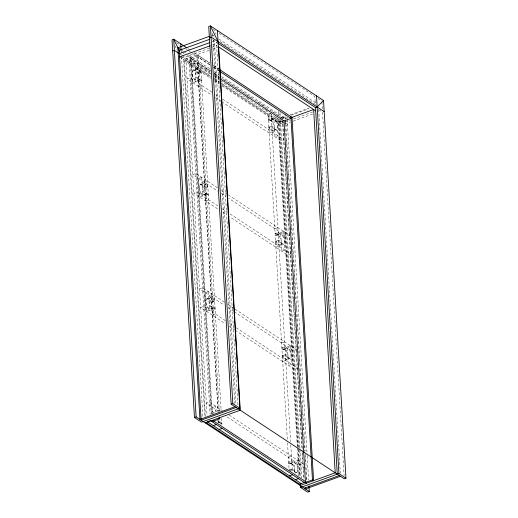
<?xml version="1.0" encoding="UTF-8"?>
<svg xmlns="http://www.w3.org/2000/svg" width="518" height="518" viewBox="0 0 518 518"><rect width="100%" height="100%" fill="white"/><g stroke="black" fill="none" stroke-linecap="round" stroke-linejoin="round"><path stroke-width="0.39" stroke-dasharray="2.59 1.94" d="M280.931 118.732L278.801 120.901L280.465 120.299L299.941 448.109M281.462 118.188L285.178 114.387L285.457 119.166M282.057 118.674L284.719 115.954M211.402 35.593L212.892 35.056L214.232 35.943M212.127 41.751L214.368 40.935L235.949 404.267M218.078 41.686L216.42 42.288L238.002 405.62M212.322 45.001L214.556 44.192L217.638 46.219M181.585 58.236L209.155 48.245M212.14 47.164L216.608 45.545M208.974 50.408L183.637 59.589L204.837 416.44M212.704 49.055L218.661 46.898M205.419 416.705L184.279 60.904L190.669 58.586L210.243 71.49M193.583 70.403L196.646 69.289M197.805 73.99L200.874 72.876M197.623 79.992L200.693 78.885M196.995 80.381L200.058 79.267M198.77 86.616L201.839 85.502M271.082 113.3L268.02 114.407L287.335 439.581M276.334 117.385L273.88 118.272L274.98 136.856L278.049 135.748L276.942 117.165M269.794 120.642L272.863 119.535M269.231 120.979A5.277 2.48 70.1 0 1 273.374 123.711A5.277 2.48 70.1 0 1 273.769 130.283A5.277 2.48 70.1 0 1 269.625 127.551A0.906 0.427 70.1 0 0 269.062 127.02A0.906 0.427 70.1 0 0 268.797 127.551L271.859 126.437A0.906 0.427 70.1 0 1 272.131 125.906A0.906 0.427 70.1 0 1 272.688 126.444A5.277 2.48 70.1 0 0 276.832 129.176A5.277 2.48 70.1 0 0 276.444 122.604A5.277 2.48 70.1 0 0 272.3 119.872A0.906 0.427 70.1 0 1 271.756 119.684A0.906 0.427 70.1 0 1 271.406 118.739L268.337 119.852A0.906 0.427 70.1 0 0 268.693 120.791A0.906 0.427 70.1 0 0 269.231 120.979L272.228 119.917M221.555 76.547L283.385 117.314L285.625 116.505M290.093 114.886L308.728 108.132M286.053 117.049L282.323 118.402L270.189 110.399M291.271 115.158L309.155 108.676M287.386 117.877L283.89 119.146L221.387 77.946M281.591 121.115L278.606 122.196L299.618 475.815M222.067 85.82L278.075 122.74L282.809 121.031L282.951 123.446M268.984 127.033L272.047 125.926M280.659 123.549L284.388 122.203M285.133 121.931L290.345 120.04M293.33 118.959L312.704 111.94M284.945 124.093L290.164 122.203M293.143 121.121L312.522 114.102M285.839 125.537L287.503 124.935L283.663 122.41M273.206 130.62L276.269 129.513M269.12 132.99L272.183 131.883M204.455 182.323L207.524 181.209M200.375 184.693L203.438 183.579M204.597 188.28L207.66 187.166M204.416 194.282L207.478 193.169A0.906 0.427 70.1 0 1 207.951 193.408A0.906 0.427 70.1 0 1 208.301 194.347L205.238 195.461A0.906 0.427 70.1 0 0 204.882 194.522A0.906 0.427 70.1 0 0 204.345 194.328A5.277 2.48 70.1 0 1 200.201 191.595A5.277 2.48 70.1 0 1 199.812 185.03A5.277 2.48 70.1 0 1 203.956 187.762A0.906 0.427 70.1 0 0 204.513 188.293A0.906 0.427 70.1 0 0 204.778 187.762L207.847 186.655A0.906 0.427 70.1 0 1 207.582 187.186A0.906 0.427 70.1 0 1 207.019 186.648A5.277 2.48 70.1 0 0 202.875 183.916A5.277 2.48 70.1 0 0 203.263 190.488A5.277 2.48 70.1 0 0 207.414 193.22M203.781 194.671L206.85 193.557M205.562 200.906L208.624 199.793M274.805 228.697L277.868 227.59M276.586 234.932L279.649 233.819M275.952 235.321L279.014 234.207M275.77 241.323L278.833 240.21M279.992 244.91L283.061 243.803M275.913 247.28L278.975 246.173M211.247 296.607L214.31 295.5M207.161 298.977L210.23 297.869M211.389 302.57L214.452 301.457M211.208 308.573L214.271 307.459M210.573 308.955L213.636 307.847M212.354 315.19L215.417 314.083M281.598 342.987L284.66 341.874M283.372 349.223L286.441 348.109M282.744 349.605L285.806 348.497M282.563 355.613L285.625 354.5M286.784 359.201L289.847 358.087M282.699 361.57L285.768 360.457M218.039 410.897L221.102 409.79L200.731 66.919L197.669 68.033L218.039 410.897L206.313 403.166L209.376 402.059L222.442 410.67M217.994 422.863L221.063 421.749M218.59 422.805L220.428 422.138M220.046 423.594L221.885 422.928A0.906 0.427 70.1 0 0 221.529 421.989A0.906 0.427 70.1 0 0 220.992 421.801A5.277 2.48 70.1 0 1 218.233 421.134M220.707 424.171L221.931 423.724L216.071 419.858M288.384 457.277L291.453 456.164M290.164 463.506L293.227 462.399M289.53 463.895L292.599 462.788M289.348 469.897L292.417 468.79M289.782 470.195L292.23 469.308A0.906 0.427 70.1 0 1 292.502 468.771A0.906 0.427 70.1 0 1 293.058 469.308A5.277 2.48 70.1 0 0 297.202 472.04A5.277 2.48 70.1 0 0 296.814 465.468A5.277 2.48 70.1 0 0 292.664 462.736A0.906 0.427 70.1 0 1 292.126 462.548A0.906 0.427 70.1 0 1 291.776 461.609L288.707 462.716A0.906 0.427 70.1 0 0 289.063 463.662A0.906 0.427 70.1 0 0 289.601 463.85A5.277 2.48 70.1 0 1 293.434 465.993A5.277 2.48 70.1 0 1 294.548 472.494M290.443 470.771L292.281 470.104L298.141 473.964M294.8 473.044L296.639 472.377M213.196 29.455L215.753 31.138L215.941 34.324M219.127 33.359L314.827 96.458L315.3 104.422L285.658 84.81M318.026 98.562L321.866 101.094M218.939 39.044L315.727 102.849M220.241 41.686L239.795 54.578M240.475 55.025L284.984 84.369M212.581 39.763L217.061 42.716M318.687 109.712L322.526 112.244L344.114 475.576M188.144 48.724L190.164 50.052M194.211 52.719L209.712 62.937M213.753 65.605L219.146 69.159M209.576 63.002L197.034 54.733L218.233 411.583M213.604 65.656L218.984 69.205M176.508 42.748L179.066 44.438L179.163 46.031M186.48 49.327L188.5 50.66M189.174 51.101L191.874 52.881M192.547 53.322L210.068 64.873M213.442 67.094L218.829 70.649M209.68 64.763L198.252 57.233L191.246 59.771L210.735 72.624M213.714 67.424L219.088 70.966M181.896 50.408L183.242 51.295M183.916 51.735L185.93 53.063M188.617 54.837L210.127 69.017M214.161 71.678L218.861 74.78M210.632 70.856L190.028 57.271L211.227 414.122M213.992 73.07L218.7 76.172M181.844 52.156L184.544 53.937M187.238 55.717L210.166 70.83M214.212 73.498L218.933 76.612M222.98 79.28L229.727 83.722M230.4 84.169L253.328 99.281M257.375 101.949L265.469 107.284M214.29 74.158L219.69 77.719M214.096 74.838L219.477 78.38M210.599 73.427L189.005 59.188L210.114 414.445M214.135 75.757L219.49 79.286M246.29 96.957L248.97 98.724M265.054 109.324L267.728 111.092M179.338 53.632L181.365 54.966L181.158 51.004M182.038 55.407L210.373 74.087M214.407 76.748L219.807 80.309M220.48 80.75L283.022 121.983M180.4 56.028L210.729 76.023M214.102 78.25L219.496 81.799M222.19 83.579L282.64 123.433M210.399 76.424L185.943 60.302L207.051 415.559M214.284 78.989L219.774 82.608M220.448 83.048L279.739 122.138L299.061 447.312M179.532 56.883L210.554 77.331M214.601 79.999L219.321 83.113M222.021 84.894L282.711 124.903M195.144 67.703L201.01 71.568L197.941 72.675L192.081 68.81M277.221 121.808L271.354 117.942L268.292 119.056L274.158 122.921M184.279 60.904L211.273 78.697M214.646 80.925L219.367 84.039M195.7 76.994L201.56 80.86L198.498 81.967L192.631 78.101M277.771 131.099L271.911 127.234L268.842 128.347L274.708 132.213M211.888 92.126L190.112 77.778L187.05 78.885L211.499 95.008M215.909 94.781L219.923 97.429M222.604 99.197L283.909 139.614L280.847 140.721L221.549 101.632M215.52 97.656L220.882 101.191M217.573 187.833L195.798 173.478L192.735 174.592L217.858 191.155M221.594 190.488L227.622 194.457M228.289 194.904L289.594 235.314L286.532 236.428L228.58 198.219M221.205 193.363L225.9 196.451M201.936 181.993L207.796 185.858L204.733 186.966L198.873 183.1M284.006 236.098L278.147 232.232L275.084 233.346L280.944 237.205M202.486 191.284L208.353 195.15L205.283 196.257L199.424 192.392M284.563 245.39L278.697 241.524L275.634 242.638L281.494 246.497M218.007 205.976L196.905 192.061L193.836 193.175L218.959 209.738M222.028 208.624L227.389 212.16M230.063 213.928L290.702 253.898L287.632 255.011L229.681 216.802M222.98 212.386L227.001 215.035M224.365 302.123L202.59 287.768L199.521 288.882L223.977 304.998M227.713 304.331L234.414 308.747M235.081 309.188L296.387 349.605L293.324 350.718L234.026 311.629M227.998 307.653L233.359 311.182M208.728 296.277L214.588 300.142L211.525 301.256L205.659 297.39M290.799 350.388L284.939 346.523L281.87 347.63L287.736 351.495M209.278 305.568L215.138 309.434L212.076 310.547L206.216 306.682M291.349 359.68L285.489 355.814L282.427 356.921L288.286 360.787M225.466 320.707L203.691 306.352L200.628 307.465L225.084 323.582M229.487 323.355L233.508 326.01M236.189 327.771L297.487 368.188L294.425 369.302L235.133 330.212M229.098 326.236L234.46 329.765M229.144 415.086L303.179 463.895L300.11 465.002L226.075 416.2M215.514 410.567L218.447 412.503M297.591 464.672L291.725 460.813L288.662 461.92L294.522 465.786M212.451 411.68L214.795 413.222M211.868 32.964L213.966 37.27M174.831 45.539L176.929 49.845M321.911 101.891L322.338 109.058M318.7 109.46L340.3 473.063M287.03 116.971L287.121 118.564M287.173 119.36L307.122 455.167M307.168 455.969L308.611 480.192M285.509 119.962L305.167 450.925M305.361 454.15L306.947 480.795M285.094 121.497L285.288 124.728M285.528 128.762L285.91 135.224M286.201 140.067L286.629 147.332M286.823 150.563L287.205 157.019M287.496 161.862L287.878 168.324M288.118 172.358L288.552 179.623M288.791 183.663L289.173 190.119M289.413 194.159L289.795 200.615M290.086 205.458L290.514 212.73M290.708 215.954L291.09 222.416M291.381 227.26L291.764 233.722M292.003 237.756L292.437 245.02M292.676 249.061L293.058 255.516M293.298 259.557L293.68 266.012M293.971 270.856L294.399 278.121M294.593 281.352L294.975 287.814M295.266 292.657L295.649 299.113M295.888 303.153L296.322 310.418M296.561 314.452L296.943 320.914M297.183 324.948L297.565 331.41M297.856 336.253L298.29 343.518M298.478 346.749L298.86 353.205M299.151 358.048L299.534 364.51M299.773 368.544L300.207 375.815M300.446 379.849L300.829 386.305M301.068 390.345L301.45 396.801M301.741 401.651L302.175 408.916M302.363 412.14L302.745 418.602M303.036 423.446L303.418 429.908M303.658 433.942L304.092 441.206M304.331 445.247L304.714 451.702M304.953 455.743L305.335 462.198M305.626 467.042L306.06 474.307M306.248 477.538L306.442 480.769M283.385 117.314L283.482 118.926M282.996 124.255L284.246 145.241M284.434 148.459L284.913 156.527M284.958 157.304L285.541 167.016M285.58 167.761L286.83 188.798M287.017 191.887L288.125 210.58M288.306 213.604L288.798 221.879M288.83 222.449L289.452 232.906M289.471 233.171L290.715 254.15M290.799 255.51L292.035 276.418M292.087 277.221L292.683 287.231M292.709 287.678L293.33 298.135M293.35 298.523L294.619 319.846M294.664 320.655L295.266 330.795M295.286 331.106L295.907 341.563M296.082 344.515L298.588 386.687M298.64 387.49L299.786 406.792M299.967 409.867L302.318 449.417M302.557 453.431L303.684 472.41M303.846 475.213L304.098 479.383M282.401 119.703L302.091 451.074M302.136 451.884L303.768 479.331M279.992 112.335L280.277 117.113M299.993 448.912L301.716 477.978M299.249 450.511L300.848 477.395M278.237 111.344L278.522 116.123M278.71 119.308L298.277 448.705M298.329 449.514L299.909 476.159M278.075 122.74L297.345 447.079M297.397 447.882L299.074 476.12M298.232 475.518L297.313 460.029L294.25 461.137L294.988 473.53M271.128 114.07L290.592 441.686M290.779 444.904L292.372 471.652M287.529 442.799L289.167 470.415M212.892 35.056L212.982 36.668M213.176 39.892L234.777 403.503M221.607 418.304L221.976 424.501M219.302 411.512L198.148 55.465L191.142 58.01L212.296 414.05M218.59 420.189L218.725 422.513M215.611 412.114L215.242 405.924L212.173 407.031L212.684 415.553M190.669 58.586L211.765 413.584M181.488 56.598L202.881 416.699M213.39 413.604A5.277 2.48 70.1 0 1 213.953 413.267M289.433 469.884A0.906 0.427 70.1 0 1 289.821 470.137M194.872 63.054L191.802 64.167L192.91 82.75L195.972 81.637L194.872 63.054M201.055 72.365L197.993 73.472A0.906 0.427 70.1 0 1 197.727 74.003A0.906 0.427 70.1 0 1 197.164 73.472A5.277 2.48 70.1 0 0 193.02 70.739A5.277 2.48 70.1 0 0 193.408 77.311A5.277 2.48 70.1 0 0 197.559 80.044A0.906 0.427 70.1 0 1 198.096 80.232A0.906 0.427 70.1 0 1 198.446 81.171L201.515 80.063A0.906 0.427 70.1 0 0 201.159 79.118A0.906 0.427 70.1 0 0 200.621 78.93A5.277 2.48 70.1 0 1 196.477 76.198A5.277 2.48 70.1 0 1 196.082 69.626A5.277 2.48 70.1 0 1 200.233 72.358A0.906 0.427 70.1 0 0 200.79 72.896A0.906 0.427 70.1 0 0 201.055 72.365M201.657 177.344L198.595 178.457L199.702 197.041L202.765 195.927L201.657 177.344M278.192 233.029L275.129 234.142A0.906 0.427 70.1 0 0 275.485 235.081A0.906 0.427 70.1 0 0 276.023 235.269A5.277 2.48 70.1 0 1 280.167 238.002A5.277 2.48 70.1 0 1 280.555 244.574A5.277 2.48 70.1 0 1 276.411 241.841A0.906 0.427 70.1 0 0 275.854 241.304A0.906 0.427 70.1 0 0 275.589 241.835L278.652 240.728A0.906 0.427 70.1 0 1 278.917 240.197A0.906 0.427 70.1 0 1 279.474 240.728A5.277 2.48 70.1 0 0 283.624 243.46A5.277 2.48 70.1 0 0 283.229 236.894A5.277 2.48 70.1 0 0 279.085 234.162A0.906 0.427 70.1 0 1 278.548 233.968A0.906 0.427 70.1 0 1 278.192 233.029M283.734 231.449L280.672 232.563L281.773 251.146L284.835 250.032L283.734 231.449M208.45 291.634L205.387 292.741L206.488 311.324L209.557 310.217L208.45 291.634M214.633 300.939L211.571 302.052A0.906 0.427 70.1 0 1 211.305 302.583A0.906 0.427 70.1 0 1 210.748 302.052A5.277 2.48 70.1 0 0 206.598 299.32A5.277 2.48 70.1 0 0 206.993 305.885A5.277 2.48 70.1 0 0 211.137 308.618A0.906 0.427 70.1 0 1 211.674 308.806A0.906 0.427 70.1 0 1 212.03 309.751L215.093 308.637A0.906 0.427 70.1 0 0 214.737 307.698A0.906 0.427 70.1 0 0 214.199 307.511A5.277 2.48 70.1 0 1 210.055 304.778A5.277 2.48 70.1 0 1 209.667 298.206A5.277 2.48 70.1 0 1 213.811 300.939A0.906 0.427 70.1 0 0 214.368 301.476A0.906 0.427 70.1 0 0 214.633 300.939M284.984 347.319L281.921 348.426A0.906 0.427 70.1 0 0 282.271 349.372A0.906 0.427 70.1 0 0 282.815 349.559A5.277 2.48 70.1 0 1 286.959 352.292A5.277 2.48 70.1 0 1 287.348 358.864A5.277 2.48 70.1 0 1 283.204 356.131A0.906 0.427 70.1 0 0 282.647 355.594A0.906 0.427 70.1 0 0 282.375 356.125L285.444 355.018A0.906 0.427 70.1 0 1 285.709 354.487A0.906 0.427 70.1 0 1 286.266 355.018A5.277 2.48 70.1 0 0 290.41 357.75A5.277 2.48 70.1 0 0 290.022 351.178A5.277 2.48 70.1 0 0 285.878 348.446A0.906 0.427 70.1 0 1 285.34 348.258A0.906 0.427 70.1 0 1 284.984 347.319M290.527 345.739L287.458 346.853L288.565 365.436L291.628 364.322L290.527 345.739"/><path stroke-width="0.78" d="M323.53 100.492L345.966 478.198L344.302 478.807L231.157 404.215L208.722 26.502L210.386 25.9L323.53 100.492L317.158 107.006L315.494 107.608L337.27 474.164M234.971 406.727L199.948 419.418L177.862 47.747L209.162 36.402M172.695 50.952L174.359 50.35L179.474 53.717M209.382 37.652L211.046 37.05L324.19 111.642M209.699 39.303L179.15 50.382L201.12 420.189L236.143 407.498M179.338 53.632L209.894 42.56M179.532 56.883L210.088 45.811M219.651 69.645L292.003 117.346L313.636 109.505L335.217 472.811L300.194 485.508L300.097 483.89M186.797 47.831L173.698 39.193L172.034 39.802L194.47 417.508L196.134 416.906L309.278 491.498L307.614 492.1L300.582 487.464L300.44 485.042M231.157 404.215L232.822 403.613L239.86 408.249L201.508 422.151L194.47 417.508M209.868 420.862L207.414 421.749L301.217 483.585M205.225 422.895L240.248 410.204L218.661 46.898M219.638 417.165L219.736 418.777L212.73 421.315L211.616 420.584M213.28 425.615L216.343 424.507M219.14 429.48L222.209 428.373M289.491 475.861L292.553 474.747M295.351 479.726L298.42 478.613M283.981 120.765L305.471 482.459L312.477 479.914L313.591 480.652L292.003 117.346M300.582 487.464L338.934 473.562L345.966 478.198M304.299 488.215L339.322 475.518M340.494 476.295L305.471 488.986L305.374 487.373M217.735 43.162L315.52 107.627M218.602 46.86L315.715 110.878M219.761 71.413L290.999 118.376L283.993 120.914L220.144 78.82M177.862 47.747L181.222 49.961M218.622 418.039L219.736 418.777M213.494 420.927L305.944 481.876L299.553 484.194L205.756 422.351M305.471 482.459L306.585 483.19M210.483 420.642L304.28 482.478M218.078 41.686L210.386 25.9L232.822 403.613M179.642 51.399L173.698 39.193L196.134 416.906M316.492 95.849L338.934 473.562M290.889 116.608L312.477 479.914M308.942 485.845L309.278 491.498M217.418 30.536L239.86 408.249M180.73 43.836L181.106 50.207"/></g></svg>
